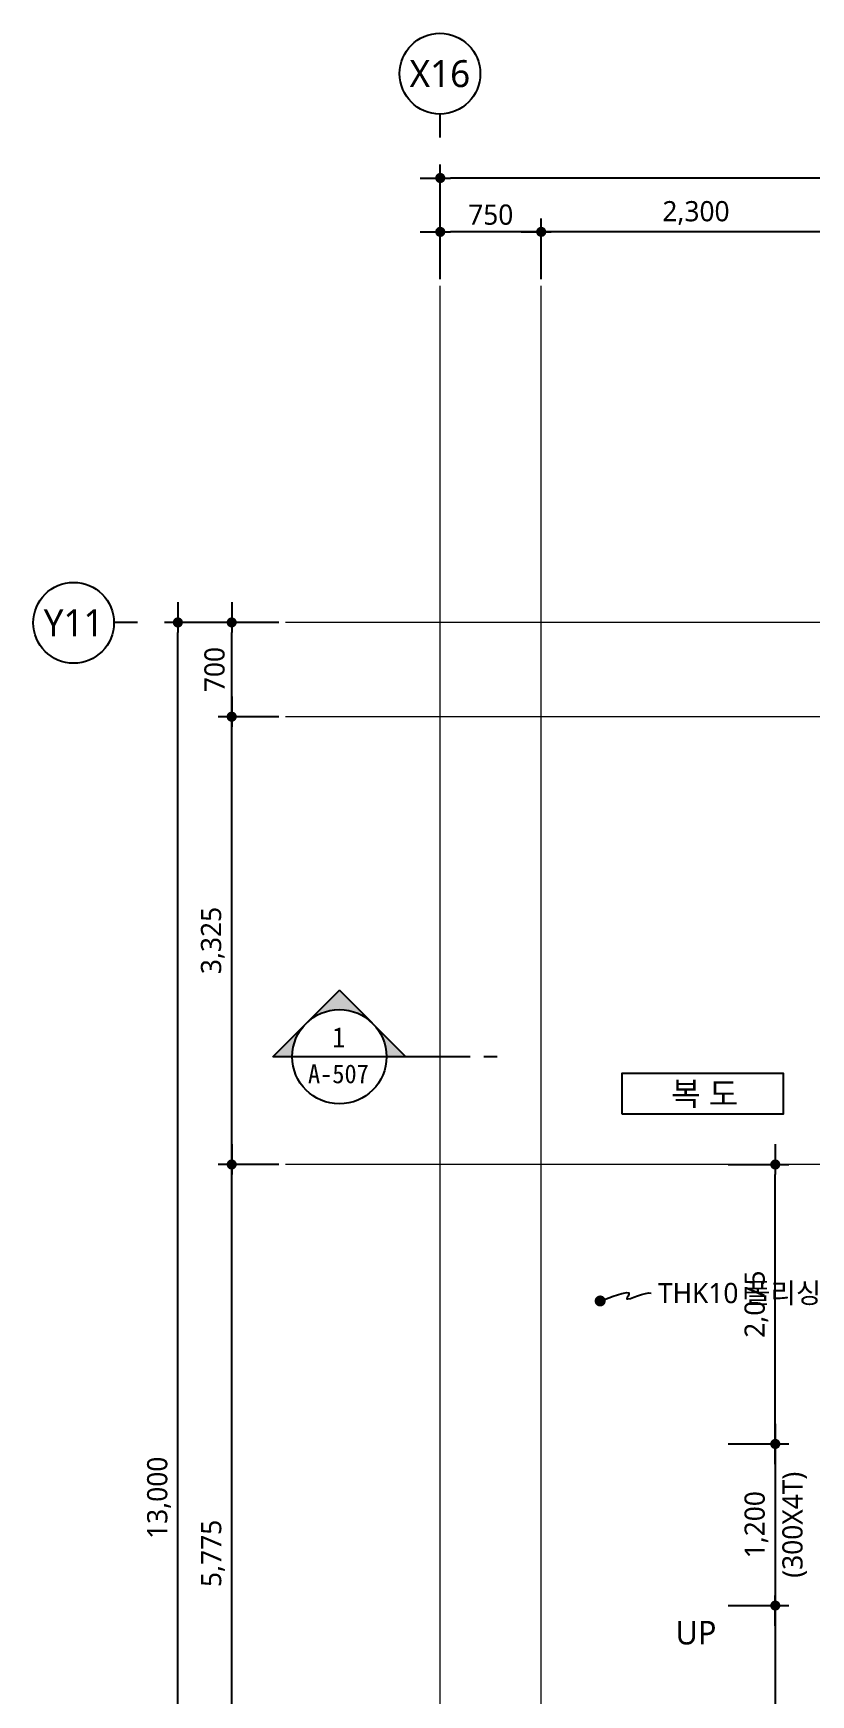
# Model space of a CAD drawing. Header units: millimetres. Extents: x 1424731 to 1631737, y 707248 to 849681.
# Drawn here: x 1484899 to 1490678, y 837344 to 849681 of the extents above; entities that cross this region are included whole.
import ezdxf
from ezdxf.enums import TextEntityAlignment as Align

# ---------------------------------------------------------------- set-up
doc = ezdxf.new("R2010")
doc.units = ezdxf.units.MM
doc.header["$MEASUREMENT"] = 0
doc.linetypes.add('CEN', pattern=[62, 60, -1, 0, -1])
doc.layers.get('0').update_dxf_attribs({"linetype": 'CONTINUOUS'})
for name, color, linetype, lineweight in [('A-AXIS-BUBL', 7, 'CONTINUOUS', 25), ('A-CNTL', 1, 'CEN', 15), ('A-DIMS', 7, 'CONTINUOUS', 25), ('A-MKXS-LEAD', 7, 'CONTINUOUS', 25), ('A-MKXS-MAK1', 3, 'CONTINUOUS', 25), ('A-MKXS-TEXT1', 3, 'CONTINUOUS', 25), ('A-MKXS-TEXT2', 7, 'CONTINUOUS', 25), ('A-MKXX-NAME', 3, 'CONTINUOUS', 25), ('A-MKXX-SYMB', 7, 'CONTINUOUS', 25), ('A-XXXX-TXT2', 3, 'CONTINUOUS', 25)]:
    doc.layers.add(name, color=color, linetype=linetype, lineweight=lineweight)
doc.styles.add('HY울릉도L', font='')
doc.styles.add('돋움체', font='')
doc.styles.add('맑은고딕', font='malgun.ttf')
doc.styles.get('HY울릉도L').set_extended_font_data('HYwulM')
doc.styles.get('돋움체').set_extended_font_data('DotumChe')
doc.dimstyles.new('CDIM', dxfattribs={"dimtxt": 3, "dimasz": 1.5, "dimexe": 2, "dimexo": 1, "dimgap": 1, "dimtad": 1, "dimdec": 0, "dimrnd": 0.5, "dimzin": 0, "dimdsep": 32, "dimlunit": 6, "dimtxsty": 'HY울릉도L', "dimblk1": '_CIDOT', "dimblk2": '_CIDOT', "dimsah": 1, "dimcen": 5.5, "dimclrd": 2, "dimclre": 2, "dimclrt": 7, "dimadec": 0, "dimazin": 0, "dimtfac": 1, "dimtdec": 0, "dimtix": 1, "dimtmove": 2, "dimatfit": 1, "dimldrblk": '_CIDOT', "dimfxl": 1, "dimtolj": 1, "dimtzin": 0, "dimlwd": -1, "dimarcsym": 0})

# ---------------------------------------------------------------- blocks, each defined once
blk = doc.blocks.new('_CIDOT')
at = {"color": 0, "linetype": 'ByBlock'}
blk.add_line((2, 0), (-1, 0), dxfattribs=at)
at = {"color": 0, "linetype": 'ByBlock', "const_width": 0.5}
blk.add_lwpolyline([(-0.25, 0, 1), (0.25, 0, 1)], format="xyb", close=True, dxfattribs=at)
blk = doc.blocks.new('*D425')
at = {"layer": 'A-DIMS', "lineweight": -2, "transparency": 16777216}
for p, q in [((-1200, 0), (-2050, 0)), ((-1200, -13000), (-2050, -13000))]:
    blk.add_line(p, q, dxfattribs=at)
at = {"layer": 'A-DIMS', "transparency": 16777216}
blk.add_line((-1950, -12925), (-1950, -75), dxfattribs=at)
at = {"layer": 'A-DIMS', "transparency": 16777216, "xscale": 75, "yscale": 75, "zscale": 75}
for p, rotation in [((-1950, 0), 90), ((-1950, -13000), 270)]:
    blk.add_blockref('_CIDOT', p, dxfattribs=dict(at, rotation=rotation))
at = {"layer": 'A-DIMS', "color": 3, "transparency": 16777216, "insert": (-2090, -6500), "char_height": 150, "attachment_point": 5, "rotation": 90, "style": '맑은고딕'}
blk.add_mtext('\\A1;13,000', dxfattribs=at)
blk = doc.blocks.new('*D433')
at = {"layer": 'A-DIMS', "lineweight": -2, "transparency": 16777216}
for p, q in [((-1200, -4025), (-1650, -4025)), ((-1200, -9800), (-1650, -9800))]:
    blk.add_line(p, q, dxfattribs=at)
at = {"layer": 'A-DIMS', "transparency": 16777216}
blk.add_line((-1550, -9725), (-1550, -4100), dxfattribs=at)
at = {"layer": 'A-DIMS', "transparency": 16777216, "xscale": 75, "yscale": 75, "zscale": 75}
for p, rotation in [((-1550, -4025), 90), ((-1550, -9800), 270)]:
    blk.add_blockref('_CIDOT', p, dxfattribs=dict(at, rotation=rotation))
at = {"layer": 'A-DIMS', "color": 3, "transparency": 16777216, "insert": (-1689, -6913), "char_height": 150, "attachment_point": 5, "rotation": 90, "style": '맑은고딕'}
blk.add_mtext('\\A1;5,775', dxfattribs=at)
blk = doc.blocks.new('*D434')
at = {"layer": 'A-DIMS', "lineweight": -2, "transparency": 16777216}
for p, q in [((-1200, 0), (-1650, 0)), ((-1200, -700), (-1650, -700))]:
    blk.add_line(p, q, dxfattribs=at)
at = {"layer": 'A-DIMS', "transparency": 16777216}
blk.add_line((-1550, -625), (-1550, -75), dxfattribs=at)
at = {"layer": 'A-DIMS', "transparency": 16777216, "xscale": 75, "yscale": 75, "zscale": 75}
for p, rotation in [((-1550, 0), 90), ((-1550, -700), 270)]:
    blk.add_blockref('_CIDOT', p, dxfattribs=dict(at, rotation=rotation))
at = {"layer": 'A-DIMS', "color": 3, "transparency": 16777216, "insert": (-1677, -350), "char_height": 150, "attachment_point": 5, "rotation": 90, "style": '맑은고딕'}
blk.add_mtext('\\A1;700', dxfattribs=at)
blk = doc.blocks.new('*D415')
at = {"layer": 'A-DIMS', "lineweight": -2, "transparency": 16777216}
for p, q in [((0, 2550), (0, 3400)), ((11000, 2550), (11000, 3400))]:
    blk.add_line(p, q, dxfattribs=at)
at = {"layer": 'A-DIMS', "transparency": 16777216}
blk.add_line((10925, 3300), (75, 3300), dxfattribs=at)
at = {"layer": 'A-DIMS', "transparency": 16777216, "xscale": 75, "yscale": 75, "zscale": 75, "rotation": 180}
blk.add_blockref('_CIDOT', (0, 3300), dxfattribs=at)
at = {"layer": 'A-DIMS', "transparency": 16777216, "xscale": 75, "yscale": 75, "zscale": 75}
blk.add_blockref('_CIDOT', (11000, 3300), dxfattribs=at)
at = {"layer": 'A-DIMS', "color": 3, "transparency": 16777216, "insert": (5500, 3440), "char_height": 150, "attachment_point": 5, "style": '맑은고딕'}
blk.add_mtext('\\A1;11,000', dxfattribs=at)
blk = doc.blocks.new('*D417')
at = {"layer": 'A-DIMS', "lineweight": -2, "transparency": 16777216}
for p, q in [((750, 2550), (750, 3000)), ((3050, 2550), (3050, 3000))]:
    blk.add_line(p, q, dxfattribs=at)
at = {"layer": 'A-DIMS', "transparency": 16777216}
blk.add_line((2975, 2900), (825, 2900), dxfattribs=at)
at = {"layer": 'A-DIMS', "transparency": 16777216, "xscale": 75, "yscale": 75, "zscale": 75, "rotation": 180}
blk.add_blockref('_CIDOT', (750, 2900), dxfattribs=at)
at = {"layer": 'A-DIMS', "transparency": 16777216, "xscale": 75, "yscale": 75, "zscale": 75}
blk.add_blockref('_CIDOT', (3050, 2900), dxfattribs=at)
at = {"layer": 'A-DIMS', "color": 3, "transparency": 16777216, "insert": (1900, 3040), "char_height": 150, "attachment_point": 5, "style": '맑은고딕'}
blk.add_mtext('\\A1;2,300', dxfattribs=at)
blk = doc.blocks.new('*D418')
at = {"layer": 'A-DIMS', "lineweight": -2, "transparency": 16777216}
for p, q in [((0, 2550), (0, 3000)), ((750, 2550), (750, 3000))]:
    blk.add_line(p, q, dxfattribs=at)
at = {"layer": 'A-DIMS', "transparency": 16777216}
blk.add_line((675, 2900), (75, 2900), dxfattribs=at)
at = {"layer": 'A-DIMS', "transparency": 16777216, "xscale": 75, "yscale": 75, "zscale": 75, "rotation": 180}
blk.add_blockref('_CIDOT', (0, 2900), dxfattribs=at)
at = {"layer": 'A-DIMS', "transparency": 16777216, "xscale": 75, "yscale": 75, "zscale": 75}
blk.add_blockref('_CIDOT', (750, 2900), dxfattribs=at)
at = {"layer": 'A-DIMS', "color": 3, "transparency": 16777216, "insert": (375, 3027), "char_height": 150, "attachment_point": 5, "style": '맑은고딕'}
blk.add_mtext('\\A1;750', dxfattribs=at)
blk = doc.blocks.new('*D419')
at = {"layer": 'A-DIMS', "lineweight": -2, "transparency": 16777216}
for p, q in [((-1200, -700), (-1650, -700)), ((-1200, -4025), (-1650, -4025))]:
    blk.add_line(p, q, dxfattribs=at)
at = {"layer": 'A-DIMS', "transparency": 16777216}
blk.add_line((-1550, -3950), (-1550, -775), dxfattribs=at)
at = {"layer": 'A-DIMS', "transparency": 16777216, "xscale": 75, "yscale": 75, "zscale": 75}
for p, rotation in [((-1550, -700), 90), ((-1550, -4025), 270)]:
    blk.add_blockref('_CIDOT', p, dxfattribs=dict(at, rotation=rotation))
at = {"layer": 'A-DIMS', "color": 3, "transparency": 16777216, "insert": (-1690, -2362), "char_height": 150, "attachment_point": 5, "rotation": 90, "style": '맑은고딕'}
blk.add_mtext('\\A1;3,325', dxfattribs=at)
blk = doc.blocks.new('*D90')
at = {"layer": 'A-DIMS', "lineweight": -2, "transparency": 16777216}
for p, q in [((1490064, 839206), (1490514, 839206)), ((1490064, 838006), (1490514, 838006))]:
    blk.add_line(p, q, dxfattribs=at)
at = {"layer": 'A-DIMS', "transparency": 16777216}
blk.add_line((1490414, 839131), (1490414, 838081), dxfattribs=at)
at = {"layer": 'A-DIMS', "transparency": 16777216, "xscale": 75, "yscale": 75, "zscale": 75}
for p, rotation in [((1490414, 839206), 90), ((1490414, 838006), 270)]:
    blk.add_blockref('_CIDOT', p, dxfattribs=dict(at, rotation=rotation))
at = {"layer": 'A-DIMS', "color": 3, "transparency": 16777216, "char_height": 150, "attachment_point": 5, "rotation": 90, "style": '맑은고딕'}
for s, insert in [('\\A1;(300X4T)', (1490558, 838606)), ('\\A1;1,200', (1490274, 838606))]:
    blk.add_mtext(s, dxfattribs=dict(at, insert=insert))
blk = doc.blocks.new('*D91')
at = {"layer": 'A-DIMS', "lineweight": -2, "transparency": 16777216}
for p, q in [((1490064, 841281), (1490514, 841281)), ((1490064, 839206), (1490514, 839206))]:
    blk.add_line(p, q, dxfattribs=at)
at = {"layer": 'A-DIMS', "transparency": 16777216}
blk.add_line((1490414, 839281), (1490414, 841206), dxfattribs=at)
at = {"layer": 'A-DIMS', "transparency": 16777216, "xscale": 75, "yscale": 75, "zscale": 75}
for p, rotation in [((1490414, 841281), 90), ((1490414, 839206), 270)]:
    blk.add_blockref('_CIDOT', p, dxfattribs=dict(at, rotation=rotation))
at = {"layer": 'A-DIMS', "color": 3, "transparency": 16777216, "insert": (1490274, 840244), "char_height": 150, "attachment_point": 5, "rotation": 90, "style": '맑은고딕'}
blk.add_mtext('\\A1;2,075', dxfattribs=at)
blk = doc.blocks.new('*D92')
at = {"layer": 'A-DIMS', "lineweight": -2, "transparency": 16777216}
for p, q in [((1490064, 838006), (1490514, 838006)), ((1490064, 835506), (1490514, 835506))]:
    blk.add_line(p, q, dxfattribs=at)
at = {"layer": 'A-DIMS', "transparency": 16777216}
blk.add_line((1490414, 837931), (1490414, 835581), dxfattribs=at)
at = {"layer": 'A-DIMS', "transparency": 16777216, "xscale": 75, "yscale": 75, "zscale": 75}
for p, rotation in [((1490414, 838006), 90), ((1490414, 835506), 270)]:
    blk.add_blockref('_CIDOT', p, dxfattribs=dict(at, rotation=rotation))
at = {"layer": 'A-DIMS', "color": 3, "transparency": 16777216, "insert": (1490274, 836756), "char_height": 150, "attachment_point": 5, "rotation": 90, "style": '맑은고딕'}
blk.add_mtext('\\A1;2,500', dxfattribs=at)
blk = doc.blocks.new('CORE 1- 단면')
at = {"layer": 'A-MKXS-MAK1'}
h = blk.add_hatch(color=256, dxfattribs=at)
h.paths.add_polyline_path([(0, 11965), (247, 11717, 0.414214), (-247, 11717)])
h.paths.add_polyline_path([(247, 11717), (495, 11470), (350, 11470, 0.198912)])
h.paths.add_polyline_path([(-247, 11717, 0.198912), (-350, 11470), (-495, 11470)])
for p, q in [((-495, 11470), (0, 11965)), ((495, 11470), (0, 11965)), ((973, 11470), (-495, 11470)), ((1173, 11470), (1073, 11470))]:
    blk.add_line(p, q, dxfattribs=at)
blk.add_circle((0, 11470), 350, dxfattribs=at)
at = {"layer": 'A-MKXS-TEXT2', "style": '돋움체'}
for s, height, p in [('1', 150, (-4, 11614)), ('A-507', 140, (-7, 11342))]:
    blk.add_text(s, height=height, dxfattribs=at).set_placement(p, align=Align.MIDDLE)
blk = doc.blocks.new('CORE2_GRID')
at = {"layer": 'A-AXIS-BUBL', "ltscale": 0.2}
for p, q in [((0, 3600), (0, 3775)), ((-2250, 0), (-2425, 0))]:
    blk.add_line(p, q, dxfattribs=at)
for centre in [(-2.9, 4075), (-2725, -2.9)]:
    blk.add_circle(centre, 300, dxfattribs=at)
at = {"layer": 'A-CNTL'}
for p, q in [((0, -14600), (0, 2500)), ((750, -14600), (750, 2500)), ((12100, 0), (-1150, 0)), ((12100, -700), (-1150, -700)), ((12100, -4025), (-1150, -4025))]:
    blk.add_line(p, q, dxfattribs=at)
at = {"layer": 'A-XXXX-TXT2', "ltscale": 0.2, "style": '맑은고딕'}
for s, p in [('X16', (-2.9, 4075)), ('Y11', (-2725, -2.9))]:
    blk.add_text(s, height=200, dxfattribs=at).set_placement(p, align=Align.MIDDLE)
at = {"layer": 'A-DIMS'}
for base, p1, p2, angle, picture, middle in [((0, 3300), (11000, 2500), (0, 2500), 180, '*D415', (5500, 3440.5)), ((0, 2900), (750, 2500), (0, 2500), 180, '*D418', (375, 3027.5)), ((750, 2900), (3050, 2500), (750, 2500), 180, '*D417', (1900, 3040.1)), ((-1950, 0), (-1150, -13000), (-1150, 0), 270, '*D425', (-2090.5, -6500)), ((-1550, 0), (-1150, -700), (-1150, 0), 270, '*D434', (-1677.5, -350)), ((-1550, -700), (-1150, -4025), (-1150, -700), 270, '*D419', (-1690.1, -2362.5)), ((-1550, -4025), (-1150, -9800), (-1150, -4025), 270, '*D433', (-1688.9, -6912.5))]:
    dim = blk.add_linear_dim(base=base, p1=p1, p2=p2, angle=angle, dimstyle='CDIM', override={"dimscale": 50, "dimtxsty": '맑은고딕', "dimclrd": 256, "dimclre": 256, "dimclrt": 3}, dxfattribs=at)
    dim.commit()
    dim.dimension.update_dxf_attribs({"geometry": picture, "text_midpoint": middle})

msp = doc.modelspace()

# ---------------------------------------------------------------- linework, layer by layer
at = {"layer": 'A-MKXS-LEAD', "const_width": 40}
msp.add_lwpolyline([(1489092, 840269.8, 1), (1489133.5, 840265.7, 1)], format="xyb", close=True, dxfattribs=at)
at = {"layer": 'A-MKXS-LEAD'}
msp.add_lwpolyline([(1489111.9, 840267.4), (1489209.6, 840304.3), (1489273.3, 840324.2), (1489309.6, 840330.6), (1489325, 840327.2), (1489326.1, 840317.3), (1489319.6, 840304.4), (1489312.1, 840292.3), (1489310.2, 840284.2), (1489318.8, 840282.9), (1489336.9, 840287.3), (1489361.8, 840295.5), (1489390.7, 840305.6), (1489420.9, 840315.7), (1489449.7, 840323.8), (1489474.4, 840328.1), (1489492.3, 840326.7)], dxfattribs=at)
at = {"layer": 'A-MKXX-SYMB'}
msp.add_lwpolyline([(1489274.5, 841656.2), (1490474.5, 841656.2), (1490474.5, 841956.2), (1489274.5, 841956.2)], close=True, dxfattribs=at)

# ---------------------------------------------------------------- block references
at = {"layer": 'A-DIMS'}
for name, p in [('CORE2_GRID', (1487924.5, 845306.2)), ('CORE 1- 단면', (1487174.5, 830611.3))]:
    msp.add_blockref(name, p, dxfattribs=at)

# ---------------------------------------------------------------- texts
at = {"layer": 'A-MKXS-TEXT1', "style": '맑은고딕'}
msp.add_text('THK10 폴리싱타일', height=150, dxfattribs=at).set_placement((1489542.3, 840326.7), align=Align.MIDDLE_LEFT)
at = {"layer": 'A-MKXX-NAME', "style": '맑은고딕'}
for s, p in [('복 도', (1489889, 841806.2)), ('UP', (1489824.5, 837804.9))]:
    msp.add_text(s, height=175, dxfattribs=at).set_placement(p, align=Align.MIDDLE_CENTER)

# ---------------------------------------------------------------- dimensions: what is measured, and where the dimension line sits
at = {"layer": 'A-DIMS'}
dim = msp.add_linear_dim(base=(1490414.5, 841281.2), p1=(1490014.5, 839206.2), p2=(1490014.5, 841281.2), angle=90, dimstyle='CDIM', override={"dimscale": 50, "dimtxsty": '맑은고딕', "dimclrd": 256, "dimclre": 256, "dimclrt": 3}, dxfattribs=at)
dim.commit()
dim.dimension.update_dxf_attribs({"geometry": '*D91', "text_midpoint": (1490274.4, 840243.7)})
for base, p1, p2, text, picture, middle in [((1490414.5, 838006.2), (1490014.5, 839206.2), (1490014.5, 838006.2), '<>\\X(300X4T)', '*D90', (1490414.5, 838606.2)), ((1490414.5, 835506.2), (1490014.5, 838006.2), (1490014.5, 835506.2), '<>\\X', '*D92', (1490414.5, 836756.2))]:
    dim = msp.add_linear_dim(base=base, p1=p1, p2=p2, angle=90, text=text, dimstyle='CDIM', override={"dimscale": 50, "dimtxsty": '맑은고딕', "dimclrd": 256, "dimclre": 256, "dimclrt": 3}, dxfattribs=at)
    dim.commit()
    dim.dimension.update_dxf_attribs({"geometry": picture, "text_midpoint": middle})

doc.saveas('drawing.dxf')
